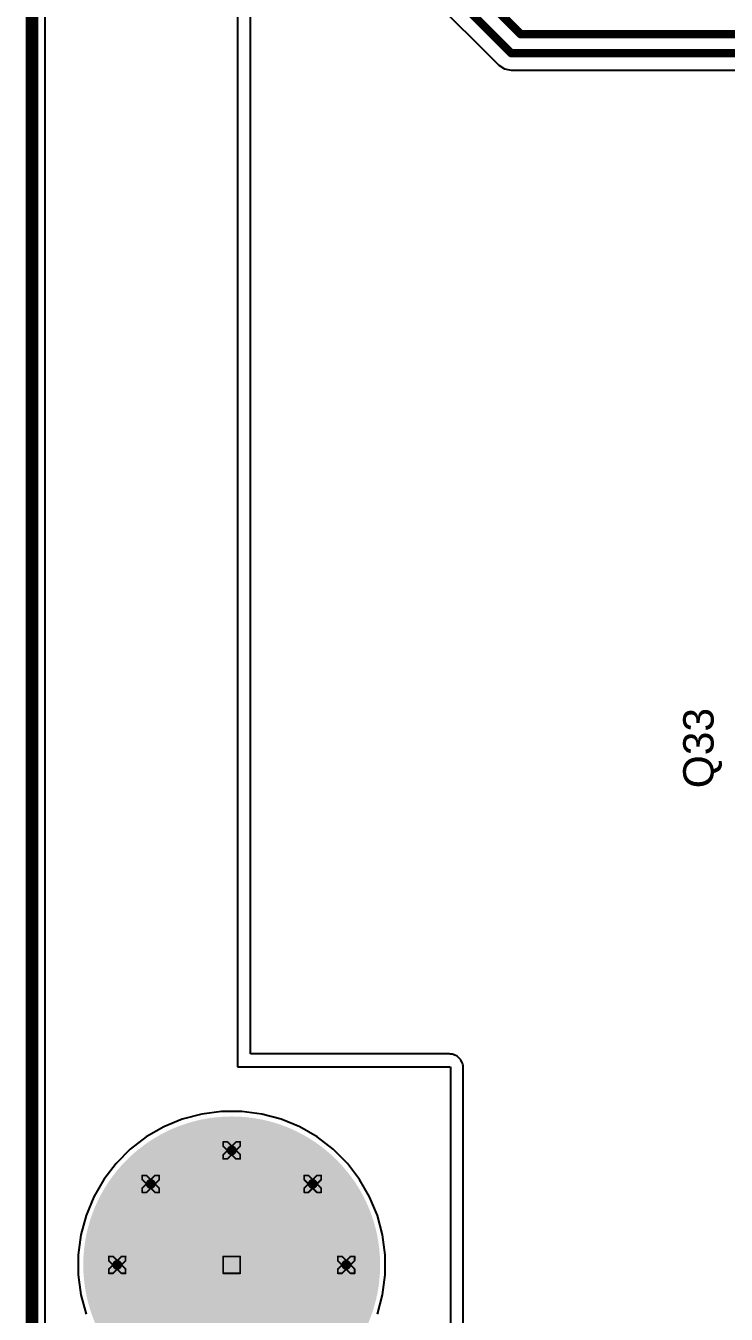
# Model space of a CAD drawing. Header units: inches. Extents: x 0 to 5379, y 0 to 5429.
# Drawn here: x -0.19 to 20.87, y 108.51 to 147.25 of the extents above; entities that cross this region are included whole.
import ezdxf

# ---------------------------------------------------------------- set-up
doc = ezdxf.new("R2010")
doc.units = ezdxf.units.IN
for name, color, linetype in [('Board Outline', 216, 'Continuous'), ('Bottom Layer', 5, 'Continuous'), ('Bottom Solder', 6, 'Continuous'), ('Drill Drawing', 1, 'Continuous'), ('GND01', 16, 'Continuous'), ('GND02', 76, 'Continuous'), ('Multi-Layer', 9, 'Continuous'), ('Pad Holes', 156, 'Continuous'), ('PWR', 156, 'Continuous'), ('SIG 01', 90, 'Continuous'), ('Top Layer', 1, 'Continuous'), ('Top Overlay', 2, 'Continuous'), ('Top Solder', 216, 'Continuous'), ('Via Holes', 16, 'Continuous')]:
    doc.layers.add(name, color=color, linetype=linetype)
doc.styles.add('Arial', font='', dxfattribs={"height": 0.2})
doc.styles.get('Arial').set_extended_font_data('Arial')

msp = doc.modelspace()

# ---------------------------------------------------------------- hatches: boundary and pattern name
at = {"layer": 'Bottom Layer'}
h = msp.add_hatch(color=5, dxfattribs=at)
edge = h.paths.add_edge_path()
edge.add_arc((6, 109.993), 4.36, 0, 360)
h = msp.add_hatch(color=5, dxfattribs=at)
edge = h.paths.add_edge_path()
edge.add_arc((6, 113.435), 0.3, 0, 360)
h = msp.add_hatch(color=5, dxfattribs=at)
edge = h.paths.add_edge_path()
edge.add_arc((3.566, 112.427), 0.3, 0, 360)
h = msp.add_hatch(color=5, dxfattribs=at)
edge = h.paths.add_edge_path()
edge.add_arc((8.434, 112.427), 0.3, 0, 360)
h = msp.add_hatch(color=5, dxfattribs=at)
edge = h.paths.add_edge_path()
edge.add_arc((2.558, 109.993), 0.3, 0, 360)
h = msp.add_hatch(color=5, dxfattribs=at)
edge = h.paths.add_edge_path()
edge.add_arc((9.442, 109.993), 0.3, 0, 360)
at = {"layer": 'Bottom Solder'}
h = msp.add_hatch(color=6, dxfattribs=at)
edge = h.paths.add_edge_path()
edge.add_arc((6, 109.993), 4.462, 0, 360)
h = msp.add_hatch(color=6, dxfattribs=at)
edge = h.paths.add_edge_path()
edge.add_arc((6, 113.435), 0.402, 0, 360)
h = msp.add_hatch(color=6, dxfattribs=at)
edge = h.paths.add_edge_path()
edge.add_arc((3.566, 112.427), 0.402, 0, 360)
h = msp.add_hatch(color=6, dxfattribs=at)
edge = h.paths.add_edge_path()
edge.add_arc((8.434, 112.427), 0.402, 0, 360)
h = msp.add_hatch(color=6, dxfattribs=at)
edge = h.paths.add_edge_path()
edge.add_arc((2.558, 109.993), 0.402, 0, 360)
h = msp.add_hatch(color=6, dxfattribs=at)
edge = h.paths.add_edge_path()
edge.add_arc((9.442, 109.993), 0.402, 0, 360)
at = {"layer": 'GND01'}
h = msp.add_hatch(color=16, dxfattribs=at)
edge = h.paths.add_edge_path()
edge.add_arc((6, 109.993), 4.36, 0, 360)
h = msp.add_hatch(color=16, dxfattribs=at)
edge = h.paths.add_edge_path()
edge.add_arc((6, 113.435), 0.3, 0, 360)
h = msp.add_hatch(color=16, dxfattribs=at)
edge = h.paths.add_edge_path()
edge.add_arc((3.566, 112.427), 0.3, 0, 360)
h = msp.add_hatch(color=16, dxfattribs=at)
edge = h.paths.add_edge_path()
edge.add_arc((8.434, 112.427), 0.3, 0, 360)
h = msp.add_hatch(color=16, dxfattribs=at)
edge = h.paths.add_edge_path()
edge.add_arc((2.558, 109.993), 0.3, 0, 360)
h = msp.add_hatch(color=16, dxfattribs=at)
edge = h.paths.add_edge_path()
edge.add_arc((9.442, 109.993), 0.3, 0, 360)
at = {"layer": 'GND02'}
h = msp.add_hatch(color=76, dxfattribs=at)
edge = h.paths.add_edge_path()
edge.add_arc((6, 109.993), 4.36, 0, 360)
h = msp.add_hatch(color=76, dxfattribs=at)
edge = h.paths.add_edge_path()
edge.add_arc((6, 113.435), 0.3, 0, 360)
h = msp.add_hatch(color=76, dxfattribs=at)
edge = h.paths.add_edge_path()
edge.add_arc((3.566, 112.427), 0.3, 0, 360)
h = msp.add_hatch(color=76, dxfattribs=at)
edge = h.paths.add_edge_path()
edge.add_arc((8.434, 112.427), 0.3, 0, 360)
h = msp.add_hatch(color=76, dxfattribs=at)
edge = h.paths.add_edge_path()
edge.add_arc((2.558, 109.993), 0.3, 0, 360)
h = msp.add_hatch(color=76, dxfattribs=at)
edge = h.paths.add_edge_path()
edge.add_arc((9.442, 109.993), 0.3, 0, 360)
at = {"layer": 'Multi-Layer'}
h = msp.add_hatch(color=9, dxfattribs=at)
edge = h.paths.add_edge_path()
edge.add_arc((6, 109.993), 4.36, 0, 360)
at = {"layer": 'Pad Holes'}
h = msp.add_hatch(color=7, dxfattribs=at)
edge = h.paths.add_edge_path()
edge.add_arc((6, 109.993), 2.5, 0, 360)
at = {"layer": 'PWR'}
h = msp.add_hatch(color=156, dxfattribs=at)
edge = h.paths.add_edge_path()
edge.add_arc((6, 109.993), 4.36, 0, 360)
h = msp.add_hatch(color=156, dxfattribs=at)
edge = h.paths.add_edge_path()
edge.add_arc((6, 113.435), 0.3, 0, 360)
h = msp.add_hatch(color=156, dxfattribs=at)
edge = h.paths.add_edge_path()
edge.add_arc((3.566, 112.427), 0.3, 0, 360)
h = msp.add_hatch(color=156, dxfattribs=at)
edge = h.paths.add_edge_path()
edge.add_arc((8.434, 112.427), 0.3, 0, 360)
h = msp.add_hatch(color=156, dxfattribs=at)
edge = h.paths.add_edge_path()
edge.add_arc((2.558, 109.993), 0.3, 0, 360)
h = msp.add_hatch(color=156, dxfattribs=at)
edge = h.paths.add_edge_path()
edge.add_arc((9.442, 109.993), 0.3, 0, 360)
at = {"layer": 'SIG 01'}
h = msp.add_hatch(color=90, dxfattribs=at)
edge = h.paths.add_edge_path()
edge.add_arc((6, 109.993), 4.36, 0, 360)
h = msp.add_hatch(color=90, dxfattribs=at)
edge = h.paths.add_edge_path()
edge.add_arc((6, 113.435), 0.3, 0, 360)
h = msp.add_hatch(color=90, dxfattribs=at)
edge = h.paths.add_edge_path()
edge.add_arc((3.566, 112.427), 0.3, 0, 360)
h = msp.add_hatch(color=90, dxfattribs=at)
edge = h.paths.add_edge_path()
edge.add_arc((8.434, 112.427), 0.3, 0, 360)
h = msp.add_hatch(color=90, dxfattribs=at)
edge = h.paths.add_edge_path()
edge.add_arc((2.558, 109.993), 0.3, 0, 360)
h = msp.add_hatch(color=90, dxfattribs=at)
edge = h.paths.add_edge_path()
edge.add_arc((9.442, 109.993), 0.3, 0, 360)
at = {"layer": 'Top Layer'}
h = msp.add_hatch(color=1, dxfattribs=at)
edge = h.paths.add_edge_path()
edge.add_arc((6, 109.993), 4.36, 0, 360)
h = msp.add_hatch(color=1, dxfattribs=at)
edge = h.paths.add_edge_path()
edge.add_arc((6, 113.435), 0.3, 0, 360)
h = msp.add_hatch(color=1, dxfattribs=at)
edge = h.paths.add_edge_path()
edge.add_arc((3.566, 112.427), 0.3, 0, 360)
h = msp.add_hatch(color=1, dxfattribs=at)
edge = h.paths.add_edge_path()
edge.add_arc((8.434, 112.427), 0.3, 0, 360)
h = msp.add_hatch(color=1, dxfattribs=at)
edge = h.paths.add_edge_path()
edge.add_arc((2.558, 109.993), 0.3, 0, 360)
h = msp.add_hatch(color=1, dxfattribs=at)
edge = h.paths.add_edge_path()
edge.add_arc((9.442, 109.993), 0.3, 0, 360)
at = {"layer": 'Top Solder'}
h = msp.add_hatch(color=216, dxfattribs=at)
edge = h.paths.add_edge_path()
edge.add_arc((6, 109.993), 4.462, 0, 360)
h = msp.add_hatch(color=216, dxfattribs=at)
edge = h.paths.add_edge_path()
edge.add_arc((6, 113.435), 0.402, 0, 360)
h = msp.add_hatch(color=216, dxfattribs=at)
edge = h.paths.add_edge_path()
edge.add_arc((3.566, 112.427), 0.402, 0, 360)
h = msp.add_hatch(color=216, dxfattribs=at)
edge = h.paths.add_edge_path()
edge.add_arc((8.434, 112.427), 0.402, 0, 360)
h = msp.add_hatch(color=216, dxfattribs=at)
edge = h.paths.add_edge_path()
edge.add_arc((2.558, 109.993), 0.402, 0, 360)
h = msp.add_hatch(color=216, dxfattribs=at)
edge = h.paths.add_edge_path()
edge.add_arc((9.442, 109.993), 0.402, 0, 360)
at = {"layer": 'Via Holes'}
h = msp.add_hatch(color=7, dxfattribs=at)
edge = h.paths.add_edge_path()
edge.add_arc((6, 113.435), 0.15, 0, 360)
h = msp.add_hatch(color=7, dxfattribs=at)
edge = h.paths.add_edge_path()
edge.add_arc((3.566, 112.427), 0.15, 0, 360)
h = msp.add_hatch(color=7, dxfattribs=at)
edge = h.paths.add_edge_path()
edge.add_arc((8.434, 112.427), 0.15, 0, 360)
h = msp.add_hatch(color=7, dxfattribs=at)
edge = h.paths.add_edge_path()
edge.add_arc((2.558, 109.993), 0.15, 0, 360)
h = msp.add_hatch(color=7, dxfattribs=at)
edge = h.paths.add_edge_path()
edge.add_arc((9.442, 109.993), 0.15, 0, 360)

# ---------------------------------------------------------------- linework, layer by layer
at = {"layer": 'Board Outline'}
msp.add_lwpolyline([(0, 0, 0.381, 0.381, 0), (0, 220, 0.381, 0.381, 0)], format="xyseb", dxfattribs=at)
at = {"layer": 'Bottom Layer'}
for p, q in [((0.388, 9.671), (0.388, 210.329)), ((4.514, 114.372), (3.955, 114.14)), ((5.098, 114.528), (4.514, 114.372)), ((5.698, 114.607), (5.098, 114.528)), ((6.302, 114.607), (5.698, 114.607)), ((6.902, 114.528), (6.302, 114.607)), ((7.486, 114.372), (6.902, 114.528)), ((8.045, 114.14), (7.486, 114.372)), ((3.955, 114.14), (3.431, 113.838)), ((8.569, 113.838), (8.045, 114.14)), ((3.431, 113.838), (2.951, 113.47)), ((9.049, 113.47), (8.569, 113.838)), ((2.951, 113.47), (2.524, 113.042)), ((9.476, 113.042), (9.049, 113.47)), ((2.524, 113.042), (2.155, 112.562)), ((9.845, 112.562), (9.476, 113.042)), ((2.155, 112.562), (1.853, 112.038)), ((10.147, 112.038), (9.845, 112.562)), ((1.853, 112.038), (1.621, 111.479)), ((10.379, 111.479), (10.147, 112.038)), ((1.621, 111.479), (1.465, 110.895)), ((10.535, 110.895), (10.379, 111.479)), ((1.465, 110.895), (1.386, 110.295)), ((10.614, 110.295), (10.535, 110.895)), ((1.386, 110.295), (1.386, 109.691)), ((10.614, 109.691), (10.614, 110.295)), ((1.386, 109.691), (1.465, 109.091)), ((10.535, 109.091), (10.614, 109.691)), ((1.465, 109.091), (1.621, 108.507)), ((10.379, 108.507), (10.535, 109.091))]:
    msp.add_line(p, q, dxfattribs=at)
at = {"layer": 'Drill Drawing'}
for points in [[(5.746, 113.562, 0.0508, 0.0508, 0), (5.746, 113.689, 0.0508, 0.0508, 0)], [(5.746, 113.689, 0.0508, 0.0508, 0), (5.873, 113.689, 0.0508, 0.0508, 0)], [(5.746, 113.562, 0.0508, 0.0508, 0), (5.873, 113.435, 0.0508, 0.0508, 0)], [(5.873, 113.689, 0.0508, 0.0508, 0), (6, 113.562, 0.0508, 0.0508, 0)], [(6, 113.562, 0.0508, 0.0508, 0), (6.127, 113.689, 0.0508, 0.0508, 0)], [(6.127, 113.689, 0.0508, 0.0508, 0), (6.254, 113.689, 0.0508, 0.0508, 0)], [(6.127, 113.435, 0.0508, 0.0508, 0), (6.254, 113.562, 0.0508, 0.0508, 0)], [(6.254, 113.562, 0.0508, 0.0508, 0), (6.254, 113.689, 0.0508, 0.0508, 0)], [(5.746, 113.308, 0.0508, 0.0508, 0), (5.873, 113.435, 0.0508, 0.0508, 0)], [(5.746, 113.181, 0.0508, 0.0508, 0), (5.746, 113.308, 0.0508, 0.0508, 0)], [(5.746, 113.181, 0.0508, 0.0508, 0), (5.873, 113.181, 0.0508, 0.0508, 0)], [(5.873, 113.181, 0.0508, 0.0508, 0), (6, 113.308, 0.0508, 0.0508, 0)], [(6, 113.308, 0.0508, 0.0508, 0), (6.127, 113.181, 0.0508, 0.0508, 0)], [(6.127, 113.435, 0.0508, 0.0508, 0), (6.254, 113.308, 0.0508, 0.0508, 0)], [(6.127, 113.181, 0.0508, 0.0508, 0), (6.254, 113.181, 0.0508, 0.0508, 0)], [(6.254, 113.181, 0.0508, 0.0508, 0), (6.254, 113.308, 0.0508, 0.0508, 0)], [(3.312, 112.554, 0.0508, 0.0508, 0), (3.312, 112.681, 0.0508, 0.0508, 0)], [(3.312, 112.681, 0.0508, 0.0508, 0), (3.439, 112.681, 0.0508, 0.0508, 0)], [(3.312, 112.554, 0.0508, 0.0508, 0), (3.439, 112.427, 0.0508, 0.0508, 0)], [(3.312, 112.3, 0.0508, 0.0508, 0), (3.439, 112.427, 0.0508, 0.0508, 0)], [(3.439, 112.681, 0.0508, 0.0508, 0), (3.566, 112.554, 0.0508, 0.0508, 0)], [(3.566, 112.554, 0.0508, 0.0508, 0), (3.693, 112.681, 0.0508, 0.0508, 0)], [(3.693, 112.681, 0.0508, 0.0508, 0), (3.82, 112.681, 0.0508, 0.0508, 0)], [(3.693, 112.427, 0.0508, 0.0508, 0), (3.82, 112.554, 0.0508, 0.0508, 0)], [(3.693, 112.427, 0.0508, 0.0508, 0), (3.82, 112.3, 0.0508, 0.0508, 0)], [(3.82, 112.554, 0.0508, 0.0508, 0), (3.82, 112.681, 0.0508, 0.0508, 0)], [(8.18, 112.554, 0.0508, 0.0508, 0), (8.18, 112.681, 0.0508, 0.0508, 0)], [(8.18, 112.681, 0.0508, 0.0508, 0), (8.307, 112.681, 0.0508, 0.0508, 0)], [(8.18, 112.554, 0.0508, 0.0508, 0), (8.307, 112.427, 0.0508, 0.0508, 0)], [(8.18, 112.3, 0.0508, 0.0508, 0), (8.307, 112.427, 0.0508, 0.0508, 0)], [(8.307, 112.681, 0.0508, 0.0508, 0), (8.434, 112.554, 0.0508, 0.0508, 0)], [(8.434, 112.554, 0.0508, 0.0508, 0), (8.561, 112.681, 0.0508, 0.0508, 0)], [(8.561, 112.681, 0.0508, 0.0508, 0), (8.688, 112.681, 0.0508, 0.0508, 0)], [(8.561, 112.427, 0.0508, 0.0508, 0), (8.688, 112.554, 0.0508, 0.0508, 0)], [(8.561, 112.427, 0.0508, 0.0508, 0), (8.688, 112.3, 0.0508, 0.0508, 0)], [(8.688, 112.554, 0.0508, 0.0508, 0), (8.688, 112.681, 0.0508, 0.0508, 0)], [(3.312, 112.173, 0.0508, 0.0508, 0), (3.312, 112.3, 0.0508, 0.0508, 0)], [(3.312, 112.173, 0.0508, 0.0508, 0), (3.439, 112.173, 0.0508, 0.0508, 0)], [(3.439, 112.173, 0.0508, 0.0508, 0), (3.566, 112.3, 0.0508, 0.0508, 0)], [(3.566, 112.3, 0.0508, 0.0508, 0), (3.693, 112.173, 0.0508, 0.0508, 0)], [(3.693, 112.173, 0.0508, 0.0508, 0), (3.82, 112.173, 0.0508, 0.0508, 0)], [(3.82, 112.173, 0.0508, 0.0508, 0), (3.82, 112.3, 0.0508, 0.0508, 0)], [(8.18, 112.173, 0.0508, 0.0508, 0), (8.18, 112.3, 0.0508, 0.0508, 0)], [(8.18, 112.173, 0.0508, 0.0508, 0), (8.307, 112.173, 0.0508, 0.0508, 0)], [(8.307, 112.173, 0.0508, 0.0508, 0), (8.434, 112.3, 0.0508, 0.0508, 0)], [(8.434, 112.3, 0.0508, 0.0508, 0), (8.561, 112.173, 0.0508, 0.0508, 0)], [(8.561, 112.173, 0.0508, 0.0508, 0), (8.688, 112.173, 0.0508, 0.0508, 0)], [(8.688, 112.173, 0.0508, 0.0508, 0), (8.688, 112.3, 0.0508, 0.0508, 0)], [(2.304, 110.12, 0.0508, 0.0508, 0), (2.304, 110.247, 0.0508, 0.0508, 0)], [(2.304, 110.247, 0.0508, 0.0508, 0), (2.431, 110.247, 0.0508, 0.0508, 0)], [(2.304, 110.12, 0.0508, 0.0508, 0), (2.431, 109.993, 0.0508, 0.0508, 0)], [(2.304, 109.866, 0.0508, 0.0508, 0), (2.431, 109.993, 0.0508, 0.0508, 0)], [(2.431, 110.247, 0.0508, 0.0508, 0), (2.558, 110.12, 0.0508, 0.0508, 0)], [(2.558, 110.12, 0.0508, 0.0508, 0), (2.685, 110.247, 0.0508, 0.0508, 0)], [(2.685, 110.247, 0.0508, 0.0508, 0), (2.812, 110.247, 0.0508, 0.0508, 0)], [(2.685, 109.993, 0.0508, 0.0508, 0), (2.812, 110.12, 0.0508, 0.0508, 0)], [(2.685, 109.993, 0.0508, 0.0508, 0), (2.812, 109.866, 0.0508, 0.0508, 0)], [(2.812, 110.12, 0.0508, 0.0508, 0), (2.812, 110.247, 0.0508, 0.0508, 0)], [(5.746, 110.247, 0.0508, 0.0508, 0), (6.254, 110.247, 0.0508, 0.0508, 0)], [(5.746, 109.739, 0.0508, 0.0508, 0), (5.746, 110.247, 0.0508, 0.0508, 0)], [(6.254, 109.739, 0.0508, 0.0508, 0), (6.254, 110.247, 0.0508, 0.0508, 0)], [(9.188, 110.12, 0.0508, 0.0508, 0), (9.188, 110.247, 0.0508, 0.0508, 0)], [(9.188, 110.247, 0.0508, 0.0508, 0), (9.315, 110.247, 0.0508, 0.0508, 0)], [(9.188, 110.12, 0.0508, 0.0508, 0), (9.315, 109.993, 0.0508, 0.0508, 0)], [(9.188, 109.866, 0.0508, 0.0508, 0), (9.315, 109.993, 0.0508, 0.0508, 0)], [(9.315, 110.247, 0.0508, 0.0508, 0), (9.442, 110.12, 0.0508, 0.0508, 0)], [(9.442, 110.12, 0.0508, 0.0508, 0), (9.569, 110.247, 0.0508, 0.0508, 0)], [(9.569, 110.247, 0.0508, 0.0508, 0), (9.696, 110.247, 0.0508, 0.0508, 0)], [(9.569, 109.993, 0.0508, 0.0508, 0), (9.696, 110.12, 0.0508, 0.0508, 0)], [(9.569, 109.993, 0.0508, 0.0508, 0), (9.696, 109.866, 0.0508, 0.0508, 0)], [(9.696, 110.12, 0.0508, 0.0508, 0), (9.696, 110.247, 0.0508, 0.0508, 0)], [(2.304, 109.739, 0.0508, 0.0508, 0), (2.304, 109.866, 0.0508, 0.0508, 0)], [(2.304, 109.739, 0.0508, 0.0508, 0), (2.431, 109.739, 0.0508, 0.0508, 0)], [(2.431, 109.739, 0.0508, 0.0508, 0), (2.558, 109.866, 0.0508, 0.0508, 0)], [(2.558, 109.866, 0.0508, 0.0508, 0), (2.685, 109.739, 0.0508, 0.0508, 0)], [(2.685, 109.739, 0.0508, 0.0508, 0), (2.812, 109.739, 0.0508, 0.0508, 0)], [(2.812, 109.739, 0.0508, 0.0508, 0), (2.812, 109.866, 0.0508, 0.0508, 0)], [(5.746, 109.739, 0.0508, 0.0508, 0), (6.254, 109.739, 0.0508, 0.0508, 0)], [(9.188, 109.739, 0.0508, 0.0508, 0), (9.188, 109.866, 0.0508, 0.0508, 0)], [(9.188, 109.739, 0.0508, 0.0508, 0), (9.315, 109.739, 0.0508, 0.0508, 0)], [(9.315, 109.739, 0.0508, 0.0508, 0), (9.442, 109.866, 0.0508, 0.0508, 0)], [(9.442, 109.866, 0.0508, 0.0508, 0), (9.569, 109.739, 0.0508, 0.0508, 0)], [(9.569, 109.739, 0.0508, 0.0508, 0), (9.696, 109.739, 0.0508, 0.0508, 0)], [(9.696, 109.739, 0.0508, 0.0508, 0), (9.696, 109.866, 0.0508, 0.0508, 0)]]:
    msp.add_lwpolyline(points, format="xyseb", dxfattribs=at)
for points in [[(5.733, 113.689, 0.0254, 0.0254, 1), (5.759, 113.689, 0.0254, 0.0254, 1)], [(5.733, 113.689, 0.0254, 0.0254, 1), (5.759, 113.689, 0.0254, 0.0254, 1)], [(5.733, 113.562, 0.0254, 0.0254, 1), (5.759, 113.562, 0.0254, 0.0254, 1)], [(5.733, 113.562, 0.0254, 0.0254, 1), (5.759, 113.562, 0.0254, 0.0254, 1)], [(5.86, 113.689, 0.0254, 0.0254, 1), (5.886, 113.689, 0.0254, 0.0254, 1)], [(5.86, 113.689, 0.0254, 0.0254, 1), (5.886, 113.689, 0.0254, 0.0254, 1)], [(5.987, 113.562, 0.0254, 0.0254, 1), (6.013, 113.562, 0.0254, 0.0254, 1)], [(5.987, 113.562, 0.0254, 0.0254, 1), (6.013, 113.562, 0.0254, 0.0254, 1)], [(6.114, 113.689, 0.0254, 0.0254, 1), (6.14, 113.689, 0.0254, 0.0254, 1)], [(6.114, 113.689, 0.0254, 0.0254, 1), (6.14, 113.689, 0.0254, 0.0254, 1)], [(6.241, 113.689, 0.0254, 0.0254, 1), (6.267, 113.689, 0.0254, 0.0254, 1)], [(6.241, 113.689, 0.0254, 0.0254, 1), (6.267, 113.689, 0.0254, 0.0254, 1)], [(6.241, 113.562, 0.0254, 0.0254, 1), (6.267, 113.562, 0.0254, 0.0254, 1)], [(6.241, 113.562, 0.0254, 0.0254, 1), (6.267, 113.562, 0.0254, 0.0254, 1)], [(5.733, 113.308, 0.0254, 0.0254, 1), (5.759, 113.308, 0.0254, 0.0254, 1)], [(5.733, 113.308, 0.0254, 0.0254, 1), (5.759, 113.308, 0.0254, 0.0254, 1)], [(5.733, 113.181, 0.0254, 0.0254, 1), (5.759, 113.181, 0.0254, 0.0254, 1)], [(5.733, 113.181, 0.0254, 0.0254, 1), (5.759, 113.181, 0.0254, 0.0254, 1)], [(5.86, 113.435, 0.0254, 0.0254, 1), (5.886, 113.435, 0.0254, 0.0254, 1)], [(5.86, 113.435, 0.0254, 0.0254, 1), (5.886, 113.435, 0.0254, 0.0254, 1)], [(5.86, 113.181, 0.0254, 0.0254, 1), (5.886, 113.181, 0.0254, 0.0254, 1)], [(5.86, 113.181, 0.0254, 0.0254, 1), (5.886, 113.181, 0.0254, 0.0254, 1)], [(5.987, 113.308, 0.0254, 0.0254, 1), (6.013, 113.308, 0.0254, 0.0254, 1)], [(5.987, 113.308, 0.0254, 0.0254, 1), (6.013, 113.308, 0.0254, 0.0254, 1)], [(6.114, 113.435, 0.0254, 0.0254, 1), (6.14, 113.435, 0.0254, 0.0254, 1)], [(6.114, 113.435, 0.0254, 0.0254, 1), (6.14, 113.435, 0.0254, 0.0254, 1)], [(6.114, 113.181, 0.0254, 0.0254, 1), (6.14, 113.181, 0.0254, 0.0254, 1)], [(6.114, 113.181, 0.0254, 0.0254, 1), (6.14, 113.181, 0.0254, 0.0254, 1)], [(6.241, 113.308, 0.0254, 0.0254, 1), (6.267, 113.308, 0.0254, 0.0254, 1)], [(6.241, 113.308, 0.0254, 0.0254, 1), (6.267, 113.308, 0.0254, 0.0254, 1)], [(6.241, 113.181, 0.0254, 0.0254, 1), (6.267, 113.181, 0.0254, 0.0254, 1)], [(6.241, 113.181, 0.0254, 0.0254, 1), (6.267, 113.181, 0.0254, 0.0254, 1)], [(3.299, 112.681, 0.0254, 0.0254, 1), (3.325, 112.681, 0.0254, 0.0254, 1)], [(3.299, 112.681, 0.0254, 0.0254, 1), (3.325, 112.681, 0.0254, 0.0254, 1)], [(3.299, 112.554, 0.0254, 0.0254, 1), (3.325, 112.554, 0.0254, 0.0254, 1)], [(3.299, 112.554, 0.0254, 0.0254, 1), (3.325, 112.554, 0.0254, 0.0254, 1)], [(3.426, 112.681, 0.0254, 0.0254, 1), (3.452, 112.681, 0.0254, 0.0254, 1)], [(3.426, 112.681, 0.0254, 0.0254, 1), (3.452, 112.681, 0.0254, 0.0254, 1)], [(3.426, 112.427, 0.0254, 0.0254, 1), (3.452, 112.427, 0.0254, 0.0254, 1)], [(3.426, 112.427, 0.0254, 0.0254, 1), (3.452, 112.427, 0.0254, 0.0254, 1)], [(3.553, 112.554, 0.0254, 0.0254, 1), (3.579, 112.554, 0.0254, 0.0254, 1)], [(3.553, 112.554, 0.0254, 0.0254, 1), (3.579, 112.554, 0.0254, 0.0254, 1)], [(3.68, 112.681, 0.0254, 0.0254, 1), (3.706, 112.681, 0.0254, 0.0254, 1)], [(3.68, 112.681, 0.0254, 0.0254, 1), (3.706, 112.681, 0.0254, 0.0254, 1)], [(3.68, 112.427, 0.0254, 0.0254, 1), (3.706, 112.427, 0.0254, 0.0254, 1)], [(3.68, 112.427, 0.0254, 0.0254, 1), (3.706, 112.427, 0.0254, 0.0254, 1)], [(3.807, 112.681, 0.0254, 0.0254, 1), (3.833, 112.681, 0.0254, 0.0254, 1)], [(3.807, 112.681, 0.0254, 0.0254, 1), (3.833, 112.681, 0.0254, 0.0254, 1)], [(3.807, 112.554, 0.0254, 0.0254, 1), (3.833, 112.554, 0.0254, 0.0254, 1)], [(3.807, 112.554, 0.0254, 0.0254, 1), (3.833, 112.554, 0.0254, 0.0254, 1)], [(8.167, 112.681, 0.0254, 0.0254, 1), (8.193, 112.681, 0.0254, 0.0254, 1)], [(8.167, 112.681, 0.0254, 0.0254, 1), (8.193, 112.681, 0.0254, 0.0254, 1)], [(8.167, 112.554, 0.0254, 0.0254, 1), (8.193, 112.554, 0.0254, 0.0254, 1)], [(8.167, 112.554, 0.0254, 0.0254, 1), (8.193, 112.554, 0.0254, 0.0254, 1)], [(8.294, 112.681, 0.0254, 0.0254, 1), (8.32, 112.681, 0.0254, 0.0254, 1)], [(8.294, 112.681, 0.0254, 0.0254, 1), (8.32, 112.681, 0.0254, 0.0254, 1)], [(8.294, 112.427, 0.0254, 0.0254, 1), (8.32, 112.427, 0.0254, 0.0254, 1)], [(8.294, 112.427, 0.0254, 0.0254, 1), (8.32, 112.427, 0.0254, 0.0254, 1)], [(8.421, 112.554, 0.0254, 0.0254, 1), (8.447, 112.554, 0.0254, 0.0254, 1)], [(8.421, 112.554, 0.0254, 0.0254, 1), (8.447, 112.554, 0.0254, 0.0254, 1)], [(8.548, 112.681, 0.0254, 0.0254, 1), (8.574, 112.681, 0.0254, 0.0254, 1)], [(8.548, 112.681, 0.0254, 0.0254, 1), (8.574, 112.681, 0.0254, 0.0254, 1)], [(8.548, 112.427, 0.0254, 0.0254, 1), (8.574, 112.427, 0.0254, 0.0254, 1)], [(8.548, 112.427, 0.0254, 0.0254, 1), (8.574, 112.427, 0.0254, 0.0254, 1)], [(8.675, 112.681, 0.0254, 0.0254, 1), (8.701, 112.681, 0.0254, 0.0254, 1)], [(8.675, 112.681, 0.0254, 0.0254, 1), (8.701, 112.681, 0.0254, 0.0254, 1)], [(8.675, 112.554, 0.0254, 0.0254, 1), (8.701, 112.554, 0.0254, 0.0254, 1)], [(8.675, 112.554, 0.0254, 0.0254, 1), (8.701, 112.554, 0.0254, 0.0254, 1)], [(3.299, 112.3, 0.0254, 0.0254, 1), (3.325, 112.3, 0.0254, 0.0254, 1)], [(3.299, 112.3, 0.0254, 0.0254, 1), (3.325, 112.3, 0.0254, 0.0254, 1)], [(3.299, 112.173, 0.0254, 0.0254, 1), (3.325, 112.173, 0.0254, 0.0254, 1)], [(3.299, 112.173, 0.0254, 0.0254, 1), (3.325, 112.173, 0.0254, 0.0254, 1)], [(3.426, 112.173, 0.0254, 0.0254, 1), (3.452, 112.173, 0.0254, 0.0254, 1)], [(3.426, 112.173, 0.0254, 0.0254, 1), (3.452, 112.173, 0.0254, 0.0254, 1)], [(3.553, 112.3, 0.0254, 0.0254, 1), (3.579, 112.3, 0.0254, 0.0254, 1)], [(3.553, 112.3, 0.0254, 0.0254, 1), (3.579, 112.3, 0.0254, 0.0254, 1)], [(3.68, 112.173, 0.0254, 0.0254, 1), (3.706, 112.173, 0.0254, 0.0254, 1)], [(3.68, 112.173, 0.0254, 0.0254, 1), (3.706, 112.173, 0.0254, 0.0254, 1)], [(3.807, 112.3, 0.0254, 0.0254, 1), (3.833, 112.3, 0.0254, 0.0254, 1)], [(3.807, 112.3, 0.0254, 0.0254, 1), (3.833, 112.3, 0.0254, 0.0254, 1)], [(3.807, 112.173, 0.0254, 0.0254, 1), (3.833, 112.173, 0.0254, 0.0254, 1)], [(3.807, 112.173, 0.0254, 0.0254, 1), (3.833, 112.173, 0.0254, 0.0254, 1)], [(8.167, 112.3, 0.0254, 0.0254, 1), (8.193, 112.3, 0.0254, 0.0254, 1)], [(8.167, 112.3, 0.0254, 0.0254, 1), (8.193, 112.3, 0.0254, 0.0254, 1)], [(8.167, 112.173, 0.0254, 0.0254, 1), (8.193, 112.173, 0.0254, 0.0254, 1)], [(8.167, 112.173, 0.0254, 0.0254, 1), (8.193, 112.173, 0.0254, 0.0254, 1)], [(8.294, 112.173, 0.0254, 0.0254, 1), (8.32, 112.173, 0.0254, 0.0254, 1)], [(8.294, 112.173, 0.0254, 0.0254, 1), (8.32, 112.173, 0.0254, 0.0254, 1)], [(8.421, 112.3, 0.0254, 0.0254, 1), (8.447, 112.3, 0.0254, 0.0254, 1)], [(8.421, 112.3, 0.0254, 0.0254, 1), (8.447, 112.3, 0.0254, 0.0254, 1)], [(8.548, 112.173, 0.0254, 0.0254, 1), (8.574, 112.173, 0.0254, 0.0254, 1)], [(8.548, 112.173, 0.0254, 0.0254, 1), (8.574, 112.173, 0.0254, 0.0254, 1)], [(8.675, 112.3, 0.0254, 0.0254, 1), (8.701, 112.3, 0.0254, 0.0254, 1)], [(8.675, 112.3, 0.0254, 0.0254, 1), (8.701, 112.3, 0.0254, 0.0254, 1)], [(8.675, 112.173, 0.0254, 0.0254, 1), (8.701, 112.173, 0.0254, 0.0254, 1)], [(8.675, 112.173, 0.0254, 0.0254, 1), (8.701, 112.173, 0.0254, 0.0254, 1)], [(2.291, 110.247, 0.0254, 0.0254, 1), (2.317, 110.247, 0.0254, 0.0254, 1)], [(2.291, 110.247, 0.0254, 0.0254, 1), (2.317, 110.247, 0.0254, 0.0254, 1)], [(2.291, 110.12, 0.0254, 0.0254, 1), (2.317, 110.12, 0.0254, 0.0254, 1)], [(2.291, 110.12, 0.0254, 0.0254, 1), (2.317, 110.12, 0.0254, 0.0254, 1)], [(2.418, 110.247, 0.0254, 0.0254, 1), (2.444, 110.247, 0.0254, 0.0254, 1)], [(2.418, 110.247, 0.0254, 0.0254, 1), (2.444, 110.247, 0.0254, 0.0254, 1)], [(2.418, 109.993, 0.0254, 0.0254, 1), (2.444, 109.993, 0.0254, 0.0254, 1)], [(2.418, 109.993, 0.0254, 0.0254, 1), (2.444, 109.993, 0.0254, 0.0254, 1)], [(2.545, 110.12, 0.0254, 0.0254, 1), (2.571, 110.12, 0.0254, 0.0254, 1)], [(2.545, 110.12, 0.0254, 0.0254, 1), (2.571, 110.12, 0.0254, 0.0254, 1)], [(2.672, 110.247, 0.0254, 0.0254, 1), (2.698, 110.247, 0.0254, 0.0254, 1)], [(2.672, 110.247, 0.0254, 0.0254, 1), (2.698, 110.247, 0.0254, 0.0254, 1)], [(2.672, 109.993, 0.0254, 0.0254, 1), (2.698, 109.993, 0.0254, 0.0254, 1)], [(2.672, 109.993, 0.0254, 0.0254, 1), (2.698, 109.993, 0.0254, 0.0254, 1)], [(2.799, 110.247, 0.0254, 0.0254, 1), (2.825, 110.247, 0.0254, 0.0254, 1)], [(2.799, 110.247, 0.0254, 0.0254, 1), (2.825, 110.247, 0.0254, 0.0254, 1)], [(2.799, 110.12, 0.0254, 0.0254, 1), (2.825, 110.12, 0.0254, 0.0254, 1)], [(2.799, 110.12, 0.0254, 0.0254, 1), (2.825, 110.12, 0.0254, 0.0254, 1)], [(5.733, 110.247, 0.0254, 0.0254, 1), (5.759, 110.247, 0.0254, 0.0254, 1)], [(5.733, 110.247, 0.0254, 0.0254, 1), (5.759, 110.247, 0.0254, 0.0254, 1)], [(6.241, 110.247, 0.0254, 0.0254, 1), (6.267, 110.247, 0.0254, 0.0254, 1)], [(6.241, 110.247, 0.0254, 0.0254, 1), (6.267, 110.247, 0.0254, 0.0254, 1)], [(9.175, 110.247, 0.0254, 0.0254, 1), (9.201, 110.247, 0.0254, 0.0254, 1)], [(9.175, 110.247, 0.0254, 0.0254, 1), (9.201, 110.247, 0.0254, 0.0254, 1)], [(9.175, 110.12, 0.0254, 0.0254, 1), (9.201, 110.12, 0.0254, 0.0254, 1)], [(9.175, 110.12, 0.0254, 0.0254, 1), (9.201, 110.12, 0.0254, 0.0254, 1)], [(9.302, 110.247, 0.0254, 0.0254, 1), (9.328, 110.247, 0.0254, 0.0254, 1)], [(9.302, 110.247, 0.0254, 0.0254, 1), (9.328, 110.247, 0.0254, 0.0254, 1)], [(9.302, 109.993, 0.0254, 0.0254, 1), (9.328, 109.993, 0.0254, 0.0254, 1)], [(9.302, 109.993, 0.0254, 0.0254, 1), (9.328, 109.993, 0.0254, 0.0254, 1)], [(9.429, 110.12, 0.0254, 0.0254, 1), (9.455, 110.12, 0.0254, 0.0254, 1)], [(9.429, 110.12, 0.0254, 0.0254, 1), (9.455, 110.12, 0.0254, 0.0254, 1)], [(9.556, 110.247, 0.0254, 0.0254, 1), (9.582, 110.247, 0.0254, 0.0254, 1)], [(9.556, 110.247, 0.0254, 0.0254, 1), (9.582, 110.247, 0.0254, 0.0254, 1)], [(9.556, 109.993, 0.0254, 0.0254, 1), (9.582, 109.993, 0.0254, 0.0254, 1)], [(9.556, 109.993, 0.0254, 0.0254, 1), (9.582, 109.993, 0.0254, 0.0254, 1)], [(9.683, 110.247, 0.0254, 0.0254, 1), (9.709, 110.247, 0.0254, 0.0254, 1)], [(9.683, 110.247, 0.0254, 0.0254, 1), (9.709, 110.247, 0.0254, 0.0254, 1)], [(9.683, 110.12, 0.0254, 0.0254, 1), (9.709, 110.12, 0.0254, 0.0254, 1)], [(9.683, 110.12, 0.0254, 0.0254, 1), (9.709, 110.12, 0.0254, 0.0254, 1)], [(2.291, 109.866, 0.0254, 0.0254, 1), (2.317, 109.866, 0.0254, 0.0254, 1)], [(2.291, 109.866, 0.0254, 0.0254, 1), (2.317, 109.866, 0.0254, 0.0254, 1)], [(2.291, 109.739, 0.0254, 0.0254, 1), (2.317, 109.739, 0.0254, 0.0254, 1)], [(2.291, 109.739, 0.0254, 0.0254, 1), (2.317, 109.739, 0.0254, 0.0254, 1)], [(2.418, 109.739, 0.0254, 0.0254, 1), (2.444, 109.739, 0.0254, 0.0254, 1)], [(2.418, 109.739, 0.0254, 0.0254, 1), (2.444, 109.739, 0.0254, 0.0254, 1)], [(2.545, 109.866, 0.0254, 0.0254, 1), (2.571, 109.866, 0.0254, 0.0254, 1)], [(2.545, 109.866, 0.0254, 0.0254, 1), (2.571, 109.866, 0.0254, 0.0254, 1)], [(2.672, 109.739, 0.0254, 0.0254, 1), (2.698, 109.739, 0.0254, 0.0254, 1)], [(2.672, 109.739, 0.0254, 0.0254, 1), (2.698, 109.739, 0.0254, 0.0254, 1)], [(2.799, 109.866, 0.0254, 0.0254, 1), (2.825, 109.866, 0.0254, 0.0254, 1)], [(2.799, 109.866, 0.0254, 0.0254, 1), (2.825, 109.866, 0.0254, 0.0254, 1)], [(2.799, 109.739, 0.0254, 0.0254, 1), (2.825, 109.739, 0.0254, 0.0254, 1)], [(2.799, 109.739, 0.0254, 0.0254, 1), (2.825, 109.739, 0.0254, 0.0254, 1)], [(5.733, 109.739, 0.0254, 0.0254, 1), (5.759, 109.739, 0.0254, 0.0254, 1)], [(5.733, 109.739, 0.0254, 0.0254, 1), (5.759, 109.739, 0.0254, 0.0254, 1)], [(6.241, 109.739, 0.0254, 0.0254, 1), (6.267, 109.739, 0.0254, 0.0254, 1)], [(6.241, 109.739, 0.0254, 0.0254, 1), (6.267, 109.739, 0.0254, 0.0254, 1)], [(9.175, 109.866, 0.0254, 0.0254, 1), (9.201, 109.866, 0.0254, 0.0254, 1)], [(9.175, 109.866, 0.0254, 0.0254, 1), (9.201, 109.866, 0.0254, 0.0254, 1)], [(9.175, 109.739, 0.0254, 0.0254, 1), (9.201, 109.739, 0.0254, 0.0254, 1)], [(9.175, 109.739, 0.0254, 0.0254, 1), (9.201, 109.739, 0.0254, 0.0254, 1)], [(9.302, 109.739, 0.0254, 0.0254, 1), (9.328, 109.739, 0.0254, 0.0254, 1)], [(9.302, 109.739, 0.0254, 0.0254, 1), (9.328, 109.739, 0.0254, 0.0254, 1)], [(9.429, 109.866, 0.0254, 0.0254, 1), (9.455, 109.866, 0.0254, 0.0254, 1)], [(9.429, 109.866, 0.0254, 0.0254, 1), (9.455, 109.866, 0.0254, 0.0254, 1)], [(9.556, 109.739, 0.0254, 0.0254, 1), (9.582, 109.739, 0.0254, 0.0254, 1)], [(9.556, 109.739, 0.0254, 0.0254, 1), (9.582, 109.739, 0.0254, 0.0254, 1)], [(9.683, 109.866, 0.0254, 0.0254, 1), (9.709, 109.866, 0.0254, 0.0254, 1)], [(9.683, 109.866, 0.0254, 0.0254, 1), (9.709, 109.866, 0.0254, 0.0254, 1)], [(9.683, 109.739, 0.0254, 0.0254, 1), (9.709, 109.739, 0.0254, 0.0254, 1)], [(9.683, 109.739, 0.0254, 0.0254, 1), (9.709, 109.739, 0.0254, 0.0254, 1)]]:
    msp.add_lwpolyline(points, format="xyseb", close=True, dxfattribs=at)
at = {"layer": 'GND01'}
for p, q in [((0.388, 0.388), (0.388, 219.612)), ((4.514, 114.372), (3.955, 114.14)), ((5.098, 114.528), (4.514, 114.372)), ((5.698, 114.607), (5.098, 114.528)), ((6.302, 114.607), (5.698, 114.607)), ((6.902, 114.528), (6.302, 114.607)), ((7.486, 114.372), (6.902, 114.528)), ((8.045, 114.14), (7.486, 114.372)), ((3.955, 114.14), (3.431, 113.838)), ((8.569, 113.838), (8.045, 114.14)), ((3.431, 113.838), (2.951, 113.47)), ((9.049, 113.47), (8.569, 113.838)), ((2.951, 113.47), (2.524, 113.042)), ((9.476, 113.042), (9.049, 113.47)), ((2.524, 113.042), (2.155, 112.562)), ((9.845, 112.562), (9.476, 113.042)), ((2.155, 112.562), (1.853, 112.038)), ((10.147, 112.038), (9.845, 112.562)), ((1.853, 112.038), (1.621, 111.479)), ((10.379, 111.479), (10.147, 112.038)), ((1.621, 111.479), (1.465, 110.895)), ((10.535, 110.895), (10.379, 111.479)), ((1.465, 110.895), (1.386, 110.295)), ((10.614, 110.295), (10.535, 110.895)), ((1.386, 110.295), (1.386, 109.691)), ((10.614, 109.691), (10.614, 110.295)), ((1.386, 109.691), (1.465, 109.091)), ((10.535, 109.091), (10.614, 109.691)), ((1.465, 109.091), (1.621, 108.507)), ((10.379, 108.507), (10.535, 109.091))]:
    msp.add_line(p, q, dxfattribs=at)
at = {"layer": 'GND02'}
for p, q in [((0.388, 0.388), (0.388, 219.612)), ((4.514, 114.372), (3.955, 114.14)), ((5.098, 114.528), (4.514, 114.372)), ((5.698, 114.607), (5.098, 114.528)), ((6.302, 114.607), (5.698, 114.607)), ((6.902, 114.528), (6.302, 114.607)), ((7.486, 114.372), (6.902, 114.528)), ((8.045, 114.14), (7.486, 114.372)), ((3.955, 114.14), (3.431, 113.838)), ((8.569, 113.838), (8.045, 114.14)), ((3.431, 113.838), (2.951, 113.47)), ((9.049, 113.47), (8.569, 113.838)), ((2.951, 113.47), (2.524, 113.042)), ((9.476, 113.042), (9.049, 113.47)), ((2.524, 113.042), (2.155, 112.562)), ((9.845, 112.562), (9.476, 113.042)), ((2.155, 112.562), (1.853, 112.038)), ((10.147, 112.038), (9.845, 112.562)), ((1.853, 112.038), (1.621, 111.479)), ((10.379, 111.479), (10.147, 112.038)), ((1.621, 111.479), (1.465, 110.895)), ((10.535, 110.895), (10.379, 111.479)), ((1.465, 110.895), (1.386, 110.295)), ((10.614, 110.295), (10.535, 110.895)), ((1.386, 110.295), (1.386, 109.691)), ((10.614, 109.691), (10.614, 110.295)), ((1.386, 109.691), (1.465, 109.091)), ((10.535, 109.091), (10.614, 109.691)), ((1.465, 109.091), (1.621, 108.507)), ((10.379, 108.507), (10.535, 109.091))]:
    msp.add_line(p, q, dxfattribs=at)
at = {"layer": 'PWR'}
for p, q in [((0.388, 0.388), (0.388, 219.612)), ((4.514, 114.372), (3.955, 114.14)), ((5.098, 114.528), (4.514, 114.372)), ((5.698, 114.607), (5.098, 114.528)), ((6.302, 114.607), (5.698, 114.607)), ((6.902, 114.528), (6.302, 114.607)), ((7.486, 114.372), (6.902, 114.528)), ((8.045, 114.14), (7.486, 114.372)), ((3.955, 114.14), (3.431, 113.838)), ((8.569, 113.838), (8.045, 114.14)), ((3.431, 113.838), (2.951, 113.47)), ((9.049, 113.47), (8.569, 113.838)), ((2.951, 113.47), (2.524, 113.042)), ((9.476, 113.042), (9.049, 113.47)), ((2.524, 113.042), (2.155, 112.562)), ((9.845, 112.562), (9.476, 113.042)), ((2.155, 112.562), (1.853, 112.038)), ((10.147, 112.038), (9.845, 112.562)), ((1.853, 112.038), (1.621, 111.479)), ((10.379, 111.479), (10.147, 112.038)), ((1.621, 111.479), (1.465, 110.895)), ((10.535, 110.895), (10.379, 111.479)), ((1.465, 110.895), (1.386, 110.295)), ((10.614, 110.295), (10.535, 110.895)), ((1.386, 110.295), (1.386, 109.691)), ((10.614, 109.691), (10.614, 110.295)), ((1.386, 109.691), (1.465, 109.091)), ((10.535, 109.091), (10.614, 109.691)), ((1.465, 109.091), (1.621, 108.507)), ((10.379, 108.507), (10.535, 109.091))]:
    msp.add_line(p, q, dxfattribs=at)
at = {"layer": 'SIG 01'}
for p, q in [((0.388, 0.388), (0.388, 219.612)), ((6.172, 153.243), (6.172, 116.339)), ((6.561, 116.339), (6.561, 153.243)), ((6.764, 153.327), (14.032, 146.059)), ((14.032, 146.059), (14.2, 145.947)), ((14.2, 145.947), (14.398, 145.907)), ((14.398, 145.907), (57.715, 145.907)), ((6.172, 116.339), (6.172, 115.951)), ((12.535, 116.339), (6.561, 116.339)), ((12.572, 116.332), (12.535, 116.339)), ((12.611, 116.332), (12.572, 116.332)), ((12.642, 116.326), (12.611, 116.332)), ((12.678, 116.311), (12.642, 116.326)), ((12.683, 116.31), (12.678, 116.311)), ((12.688, 116.307), (12.683, 116.31)), ((12.782, 116.268), (12.688, 116.307)), ((12.89, 116.16), (12.782, 116.268)), ((12.782, 116.268), (12.782, 116.268)), ((6.172, 115.951), (12.535, 115.951)), ((12.535, 115.951), (12.567, 115.945)), ((12.567, 115.945), (12.573, 115.913)), ((12.573, 115.913), (12.573, 103.899)), ((12.929, 116.066), (12.89, 116.16)), ((12.89, 116.16), (12.89, 116.16)), ((12.932, 116.061), (12.929, 116.066)), ((12.933, 116.056), (12.932, 116.061)), ((12.948, 116.02), (12.933, 116.056)), ((12.954, 115.989), (12.948, 116.02)), ((12.954, 115.95), (12.954, 115.989)), ((12.961, 115.913), (12.954, 115.95)), ((12.961, 103.899), (12.961, 115.913))]:
    msp.add_line(p, q, dxfattribs=at)
for points in [[(7.581, 154.099, 0.254, 0.254, 0), (14.686, 146.993, 0.254, 0.254, 0)], [(6.97, 153.854, 0.254, 0.254, 0), (14.398, 146.425, 0.254, 0.254, 0)], [(14.686, 146.993, 0.254, 0.254, 0), (59.456, 146.993, 0.254, 0.254, 0)], [(14.398, 146.425, 0.254, 0.254, 0), (59.017, 146.425, 0.254, 0.254, 0)]]:
    msp.add_lwpolyline(points, format="xyseb", dxfattribs=at)
for points in [[(14.622, 146.993, 0.127, 0.127, 1), (14.749, 146.993, 0.127, 0.127, 1)], [(14.622, 146.993, 0.127, 0.127, 1), (14.749, 146.993, 0.127, 0.127, 1)], [(14.335, 146.425, 0.127, 0.127, 1), (14.462, 146.425, 0.127, 0.127, 1)], [(14.335, 146.425, 0.127, 0.127, 1), (14.462, 146.425, 0.127, 0.127, 1)]]:
    msp.add_lwpolyline(points, format="xyseb", close=True, dxfattribs=at)
at = {"layer": 'Top Layer'}
msp.add_line((0.381, 147.371), (0.381, 72.415), dxfattribs=at)

# ---------------------------------------------------------------- texts
at = {"layer": 'Top Overlay', "style": 'Arial'}
msp.add_text('Q33', height=0.9144, rotation=90, dxfattribs=at).set_placement((20.486, 124.322))

doc.saveas('drawing.dxf')
